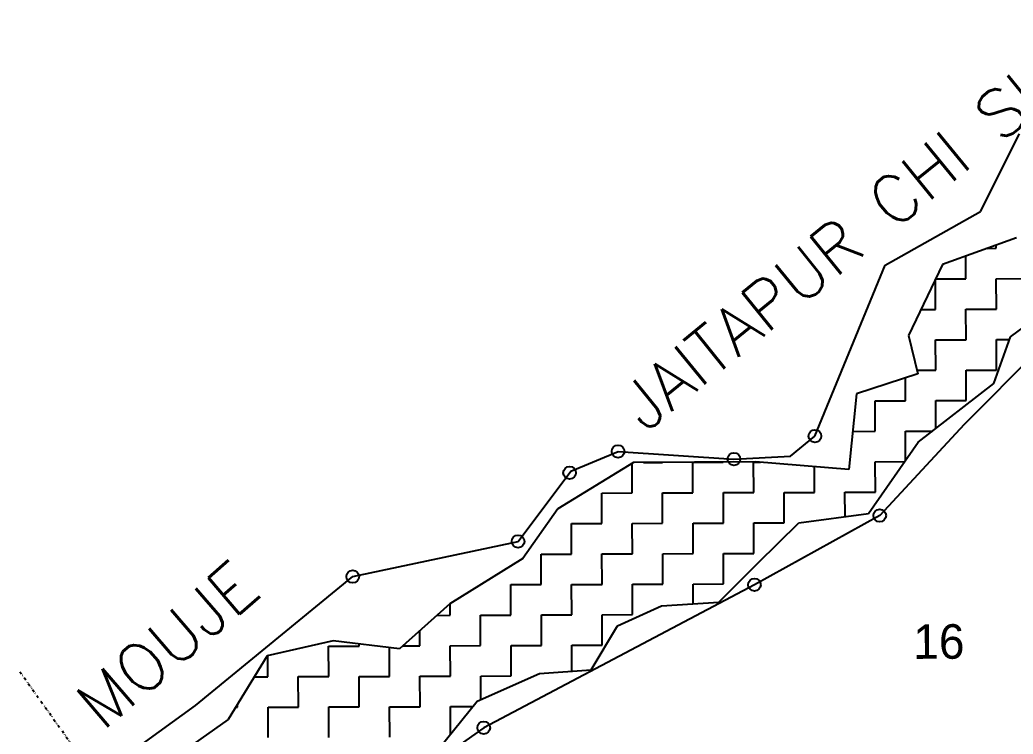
# Model space of a CAD drawing. Header units: metres. Extents: x 324134 to 326337, y 1835718 to 1838966.
# Drawn here: x 324473 to 325013, y 1838163 to 1838551 of the extents above; entities that cross this region are included whole.
import ezdxf

# ---------------------------------------------------------------- set-up
doc = ezdxf.new("R2010")
doc.units = ezdxf.units.M
doc.header["$LTSCALE"] = 0.3
doc.linetypes.add('DIVIDE', pattern=[1.25, 0.5, -0.25, 0, -0.25, 0, -0.25])
for name, color, linetype in [('POLY_HATCH', 12, 'Continuous'), ('POLY_PARCEL', 6, 'Continuous'), ('SYM_STONE', 1, 'Continuous'), ('TEXT_MAPOUT', 7, 'Continuous'), ('TEXT_PARCEL', 7, 'Continuous'), ('V_BOUND_LINE', 7, 'Continuous'), ('V_DIVIDE_LINE', 7, 'DIVIDE')]:
    doc.layers.add(name, color=color, linetype=linetype)
doc.styles.get("Standard").update_dxf_attribs({"font": 'simplex.shx'})
doc.styles.add('TEXT_MAP', font='')
doc.styles.get('TEXT_MAP').set_extended_font_data('Kruti Dev 050')

msp = doc.modelspace()

# ---------------------------------------------------------------- linework, layer by layer
at = {"layer": 'POLY_HATCH'}
for p, q in [((325014.95, 1838432.78), (324974.87, 1838418.22)), ((324974.87, 1838418.22), (324956.37, 1838379.63)), ((325011.72, 1838379.03), (325036.58, 1838397.2)), ((324956.37, 1838379.63), (324961.43, 1838358.93)), ((325002.63, 1838353.57), (325011.72, 1838379.03)), ((324961.43, 1838358.93), (324928.15, 1838348.07)), ((324961.56, 1838321.71), (325002.63, 1838353.57)), ((324928.15, 1838348.07), (324923.83, 1838306.9)), ((324934.67, 1838283.08), (324961.56, 1838321.71)), ((324806.83, 1838310.69), (324765.73, 1838285.65)), ((324873.19, 1838311.18), (324806.83, 1838310.69)), ((324923.83, 1838306.9), (324873.19, 1838311.18)), ((324765.73, 1838285.65), (324746.67, 1838258.58)), ((324874.43, 1838256.13), (324896.65, 1838277.97)), ((324896.65, 1838277.97), (324934.67, 1838283.08)), ((324746.67, 1838258.58), (324707.15, 1838234.07)), ((324853.25, 1838234.83), (324874.43, 1838256.13)), ((324822.04, 1838232.89), (324853.25, 1838234.83)), ((324707.15, 1838234.07), (324679.69, 1838209.59)), ((324798.21, 1838222.06), (324822.04, 1838232.89)), ((324783.87, 1838198.15), (324798.21, 1838222.06)), ((324643.73, 1838213.92), (324607.82, 1838205.68)), ((324679.69, 1838209.59), (324643.73, 1838213.92)), ((324607.82, 1838205.68), (324586.69, 1838171.26)), ((324755.8, 1838196.22), (324783.87, 1838198.15)), ((324722.02, 1838181.16), (324755.8, 1838196.22)), ((324696.16, 1838149.35), (324722.02, 1838181.16)), ((324586.69, 1838171.26), (324549.8, 1838145.18))]:
    msp.add_line(p, q, dxfattribs=at)
at = {"layer": 'POLY_HATCH', "linetype": 'Continuous'}
for p, q in [((324999.1, 1838427.02), (325003.94, 1838427.04)), ((325003.94, 1838427.04), (325003.94, 1838428.78)), ((324987.48, 1838410.46), (324987.44, 1838422.79)), ((324971.01, 1838393.89), (324970.96, 1838410.07)), ((324971.12, 1838410.41), (324987.48, 1838410.46)), ((325004, 1838410.52), (325020.52, 1838410.58)), ((325004.06, 1838394), (325004, 1838410.52)), ((324963.19, 1838393.86), (324971.01, 1838393.89)), ((324987.54, 1838393.94), (325004.06, 1838394)), ((324987.59, 1838377.42), (324987.54, 1838393.94)), ((324971.07, 1838377.36), (324987.59, 1838377.42)), ((324971.13, 1838360.84), (324971.07, 1838377.36)), ((325004.11, 1838377.48), (325011.18, 1838377.5)), ((325004.17, 1838360.96), (325004.11, 1838377.48)), ((324960.97, 1838360.81), (324971.13, 1838360.84)), ((324987.65, 1838360.9), (325004.17, 1838360.96)), ((324987.71, 1838344.38), (324987.65, 1838360.9)), ((324954.66, 1838344.26), (324954.62, 1838356.71)), ((324938.14, 1838344.21), (324954.66, 1838344.26)), ((324938.2, 1838327.69), (324938.14, 1838344.21)), ((324971.19, 1838344.32), (324987.71, 1838344.38)), ((324971.24, 1838329.22), (324971.19, 1838344.32)), ((324926.01, 1838327.64), (324938.2, 1838327.69)), ((324954.72, 1838327.74), (324969.4, 1838327.79)), ((324954.77, 1838311.97), (324954.72, 1838327.74)), ((324812.29, 1838310.73), (324822.61, 1838310.77)), ((324822.61, 1838310.77), (324822.61, 1838310.81)), ((324839.13, 1838310.82), (324855.65, 1838310.88)), ((324839.19, 1838294.3), (324839.13, 1838310.82)), ((324855.65, 1838310.88), (324855.65, 1838311.05)), ((324872.17, 1838310.94), (324875.93, 1838310.95)), ((324872.23, 1838294.42), (324872.17, 1838310.94)), ((324938.26, 1838311.17), (324954.26, 1838311.22)), ((324938.31, 1838294.64), (324938.26, 1838311.17)), ((324806.14, 1838294.19), (324806.09, 1838310.24)), ((324905.27, 1838294.53), (324905.22, 1838308.47)), ((324789.62, 1838294.13), (324806.14, 1838294.19)), ((324789.68, 1838277.61), (324789.62, 1838294.13)), ((324822.66, 1838294.25), (324839.19, 1838294.3)), ((324822.72, 1838277.73), (324822.66, 1838294.25)), ((324855.71, 1838294.36), (324872.23, 1838294.42)), ((324855.76, 1838277.84), (324855.71, 1838294.36)), ((324888.75, 1838294.47), (324905.27, 1838294.53)), ((324888.81, 1838277.95), (324888.75, 1838294.47)), ((324921.79, 1838294.59), (324938.31, 1838294.64)), ((324921.84, 1838281.36), (324921.79, 1838294.59)), ((324872.28, 1838277.9), (324888.81, 1838277.95)), ((324773.16, 1838277.56), (324789.68, 1838277.61)), ((324773.21, 1838261.03), (324773.16, 1838277.56)), ((324806.2, 1838277.67), (324822.72, 1838277.73)), ((324806.26, 1838261.15), (324806.2, 1838277.67)), ((324839.24, 1838277.78), (324855.76, 1838277.84)), ((324839.3, 1838261.26), (324839.24, 1838277.78)), ((324872.34, 1838261.37), (324872.28, 1838277.9)), ((324756.69, 1838260.98), (324773.21, 1838261.03)), ((324756.75, 1838244.46), (324756.69, 1838260.98)), ((324789.74, 1838261.09), (324806.26, 1838261.15)), ((324789.79, 1838244.57), (324789.74, 1838261.09)), ((324822.78, 1838261.2), (324839.3, 1838261.26)), ((324822.83, 1838244.68), (324822.78, 1838261.2)), ((324855.82, 1838261.32), (324872.34, 1838261.37)), ((324855.88, 1838244.8), (324855.82, 1838261.32)), ((324740.23, 1838244.4), (324756.75, 1838244.46)), ((324740.29, 1838227.88), (324740.23, 1838244.4)), ((324773.27, 1838244.51), (324789.79, 1838244.57)), ((324773.33, 1838227.99), (324773.27, 1838244.51)), ((324806.31, 1838244.63), (324822.83, 1838244.68)), ((324806.37, 1838228.11), (324806.31, 1838244.63)), ((324839.36, 1838244.74), (324855.88, 1838244.8)), ((324839.39, 1838233.97), (324839.36, 1838244.74)), ((324707.24, 1838227.76), (324707.22, 1838234.11)), ((324700.05, 1838227.74), (324707.24, 1838227.76)), ((324723.76, 1838227.82), (324740.29, 1838227.88)), ((324723.82, 1838211.3), (324723.76, 1838227.82)), ((324756.81, 1838227.93), (324773.33, 1838227.99)), ((324756.86, 1838211.41), (324756.81, 1838227.93)), ((324789.85, 1838228.05), (324806.37, 1838228.11)), ((324789.91, 1838211.53), (324789.85, 1838228.05)), ((324690.78, 1838211.19), (324690.75, 1838219.45)), ((324641.21, 1838211.02), (324657.74, 1838211.07)), ((324641.27, 1838194.49), (324641.21, 1838211.02)), ((324657.74, 1838211.07), (324657.73, 1838212.24)), ((324674.31, 1838194.61), (324674.26, 1838210.25)), ((324681.44, 1838211.15), (324690.78, 1838211.19)), ((324707.3, 1838211.24), (324723.82, 1838211.3)), ((324707.36, 1838194.72), (324707.3, 1838211.24)), ((324740.34, 1838211.36), (324756.86, 1838211.41)), ((324740.4, 1838194.84), (324740.34, 1838211.36)), ((324773.38, 1838211.47), (324789.91, 1838211.53)), ((324773.43, 1838197.43), (324773.38, 1838211.47)), ((324608.23, 1838194.38), (324608.19, 1838205.76)), ((324600.87, 1838194.36), (324608.23, 1838194.38)), ((324624.75, 1838194.44), (324641.27, 1838194.49)), ((324624.81, 1838177.92), (324624.75, 1838194.44)), ((324657.79, 1838194.55), (324674.31, 1838194.61)), ((324657.85, 1838178.03), (324657.79, 1838194.55)), ((324690.84, 1838194.67), (324707.36, 1838194.72)), ((324690.89, 1838178.14), (324690.84, 1838194.67)), ((324723.88, 1838194.78), (324740.4, 1838194.84)), ((324723.92, 1838182.01), (324723.88, 1838194.78)), ((324590.71, 1838177.8), (324591.76, 1838177.8)), ((324591.76, 1838177.8), (324591.76, 1838179.51)), ((324608.29, 1838177.86), (324624.81, 1838177.92)), ((324608.34, 1838161.34), (324608.29, 1838177.86)), ((324641.33, 1838177.97), (324657.85, 1838178.03)), ((324641.38, 1838161.45), (324641.33, 1838177.97)), ((324674.37, 1838178.09), (324690.89, 1838178.14)), ((324674.43, 1838161.57), (324674.37, 1838178.09)), ((324707.41, 1838178.2), (324719.64, 1838178.24)), ((324707.46, 1838163.26), (324707.41, 1838178.2))]:
    msp.add_line(p, q, dxfattribs=at)
at = {"layer": 'POLY_PARCEL'}
for p, q in [((325061.77, 1838407.12), (324986.65, 1838331.29)), ((324986.65, 1838331.29), (324940.68, 1838281.95)), ((324940.68, 1838281.95), (324872.63, 1838244.32)), ((324872.63, 1838244.32), (324725.5, 1838166.7)), ((324725.5, 1838166.7), (324707.85, 1838154.09))]:
    msp.add_line(p, q, dxfattribs=at)
at = {"layer": 'SYM_STONE'}
for centre in [(324905.51, 1838325.07), (324798.53, 1838316.77), (324861.45, 1838312.6), (324772.18, 1838305.13), (324940.68, 1838281.95), (324744.14, 1838267.92), (324654.33, 1838248.81), (324872.63, 1838244.32), (324725.5, 1838166.7)]:
    msp.add_circle(centre, 3.44, dxfattribs=at)
at = {"layer": 'V_BOUND_LINE'}
for p, q in [((324995.39, 1838446.95), (325016.56, 1838489.21)), ((324943.65, 1838417.94), (324995.39, 1838446.95)), ((324905.51, 1838325.07), (324943.65, 1838417.94)), ((324892.17, 1838314.17), (324905.51, 1838325.07)), ((324772.85, 1838306.03), (324798.53, 1838316.77)), ((324798.53, 1838316.77), (324861.45, 1838312.6)), ((324861.45, 1838312.6), (324892.17, 1838314.17)), ((324744.14, 1838267.92), (324772.85, 1838306.03)), ((324654.33, 1838248.81), (324744.14, 1838267.92)), ((324568.88, 1838178.75), (324654.33, 1838248.81)), ((324514.46, 1838139.51), (324568.88, 1838178.75))]:
    msp.add_line(p, q, dxfattribs=at)
at = {"layer": 'V_DIVIDE_LINE', "ltscale": 10}
msp.add_line((324473.43, 1838197.13), (324514.46, 1838139.51), dxfattribs=at)

# ---------------------------------------------------------------- texts
at = {"layer": 'TEXT_MAPOUT'}
for s, height, rotation, p in [('JAITAPUR CHI SHIV', 26.0179, 39.1939, (324813.36, 1838326.59)), ('MOUJE', 26.018, 40.7151, (324518.46, 1838164.44))]:
    msp.add_text(s, height=height, rotation=rotation, dxfattribs=at).set_placement(p)
at = {"layer": 'TEXT_PARCEL', "style": 'TEXT_MAP'}
msp.add_text('16', height=18.733, rotation=0.1969, dxfattribs=at).set_placement((324958.93, 1838204.1))

doc.saveas('drawing.dxf')
